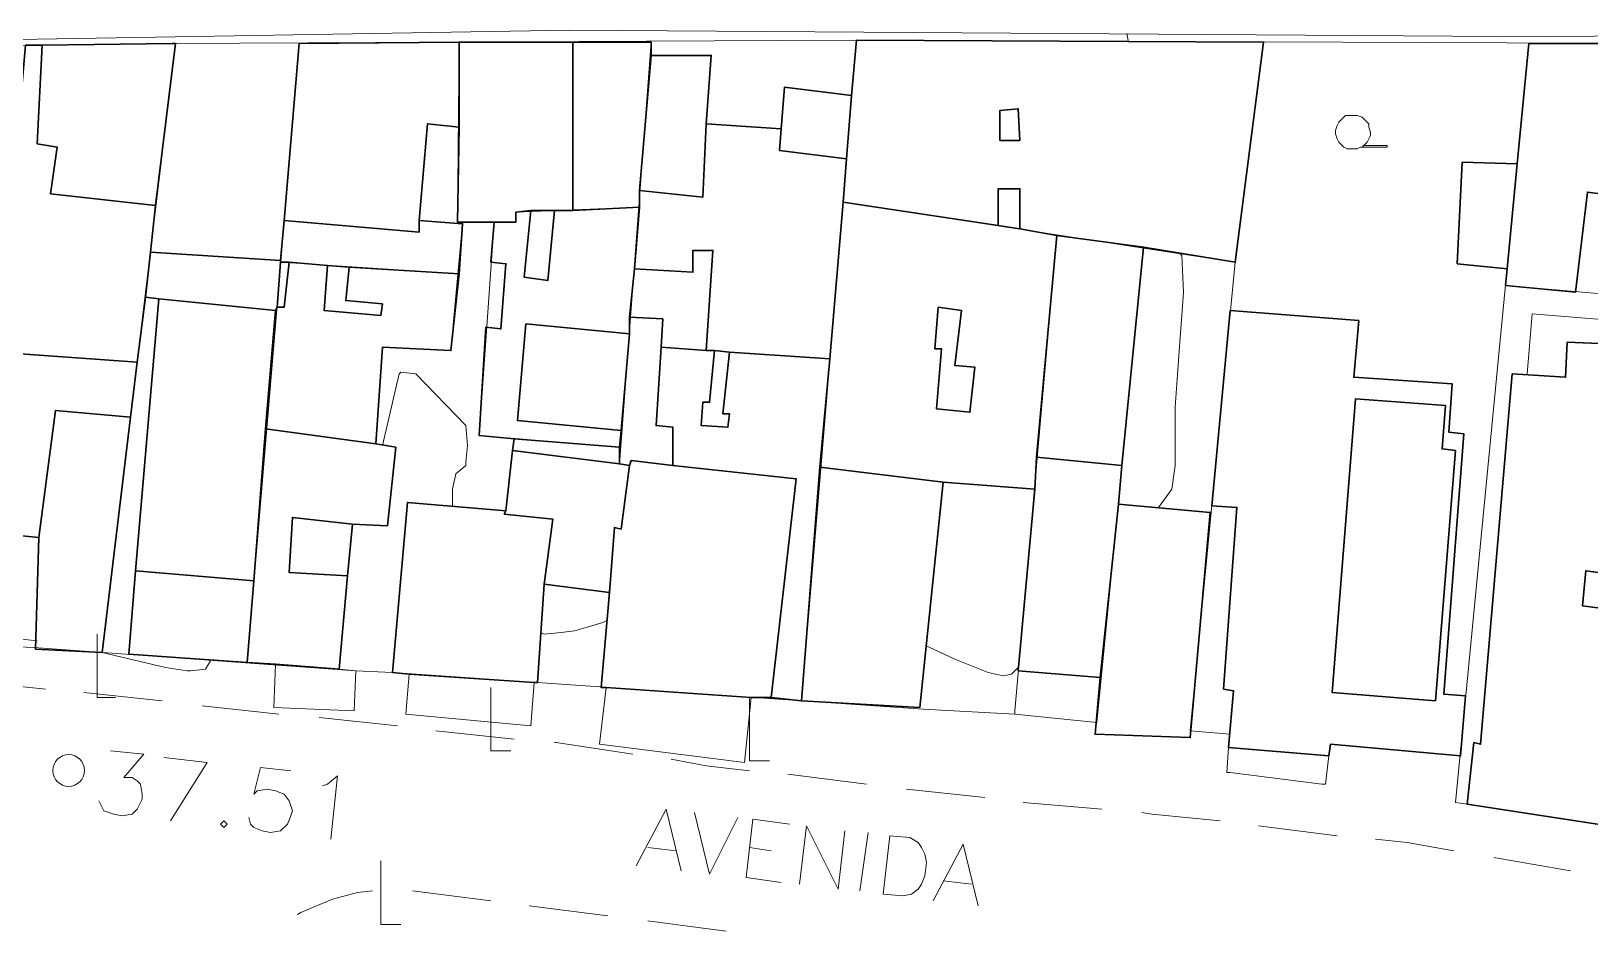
# Model space of a CAD drawing. Extents: x -2391 to 32076, y -11492 to 5852.
# Drawn here: x 4446.4 to 4525.4, y -1439.5 to -1393.8 of the extents above; entities that cross this region are included whole.
import ezdxf

# ---------------------------------------------------------------- set-up
doc = ezdxf.new("R2010")
doc.units = 0
doc.header["$LTSCALE"] = 7
for name, color, linetype in [('ALVE-CT', 3, 'CONTINUOUS'), ('PDF2_A101 - EDIFICACAO', 7, 'CONTINUOUS'), ('PDF2_A102 - EDIFICACAO_FAVELA', 7, 'CONTINUOUS'), ('PDF2_A103 - PROJECAO_1', 7, 'CONTINUOUS'), ('PDF2_A103 - PROJECAO_1_FAVELA', 7, 'CONTINUOUS'), ('PDF2_A104 - PROJECAO_2_FAVELA', 7, 'CONTINUOUS'), ('PDF2_A112 - PRISMA_VENTILACAO', 7, 'CONTINUOUS'), ('PDF2_A120 - MARQUISE', 7, 'CONTINUOUS'), ('PDF2_A124 - MURO', 7, 'CONTINUOUS'), ('PDF2_A142 - PLATAFORMA_BALANCA', 7, 'CONTINUOUS'), ('PDF2_C301 - MEIO_FIO_2D', 7, 'CONTINUOUS'), ('PDF2_C307 - TXT_NOME_LOGRADOURO', 7, 'CONTINUOUS'), ('PDF2_F602 - ARVORE_ISOLADA', 7, 'CONTINUOUS'), ('PDF2_I903 - POSTE', 7, 'CONTINUOUS'), ('PDF2_N1402 - CURVA_INTERMEDIARIA', 7, 'CONTINUOUS'), ('PDF2_N1403 - COTA_DE_APARELHO', 7, 'CONTINUOUS')]:
    doc.layers.add(name, color=color, linetype=linetype)

msp = doc.modelspace()

# ---------------------------------------------------------------- linework, layer by layer
at = {"layer": 'ALVE-CT'}
msp.add_circle((4550.796, -1271.53), 500, dxfattribs=at)
at = {"layer": 'PDF2_A101 - EDIFICACAO', "lineweight": 30}
for points in [[(4502.793, -1404.792), (4498.391, -1404.199), (4496.528, -1403.86), (4496.528, -1401.828), (4495.427, -1401.828), (4495.427, -1403.691), (4487.553, -1402.506), (4487.723, -1400.304), (4487.977, -1397.087), (4488.231, -1394.293), (4508.889, -1394.378), (4507.45, -1405.554)], [(4527.939, -1394.462), (4527.431, -1400.22), (4527.261, -1402.252), (4525.314, -1401.998), (4524.721, -1407.078), (4521.165, -1406.739), (4521.25, -1405.892), (4521.758, -1400.558), (4522.351, -1394.462)], [(4496.528, -1399.373), (4496.443, -1397.764), (4495.512, -1397.849), (4495.512, -1399.373)], [(4521.758, -1400.558), (4521.25, -1405.892), (4518.71, -1405.638), (4518.964, -1400.474)], [(4498.391, -1404.199), (4497.375, -1415.459), (4497.29, -1417.068), (4492.633, -1416.729), (4491.448, -1428.159), (4485.437, -1427.82), (4486.368, -1415.967), (4486.876, -1410.464), (4487.553, -1402.506), (4495.427, -1403.691), (4496.528, -1403.86)], [(4501.523, -1417.83), (4500.592, -1426.635), (4496.443, -1426.296), (4497.29, -1417.068), (4497.375, -1415.459), (4498.391, -1404.199), (4502.793, -1404.792), (4501.692, -1415.883)], [(4492.295, -1413.004), (4493.988, -1413.173), (4494.242, -1410.887), (4493.226, -1410.803), (4493.565, -1408.009), (4492.379, -1407.84), (4492.21, -1409.956), (4492.549, -1409.956)], [(4519.133, -1427.566), (4518.879, -1430.614), (4512.276, -1430.022), (4512.191, -1430.614), (4507.111, -1430.191), (4507.365, -1427.312), (4506.857, -1427.228), (4507.534, -1417.999), (4506.264, -1417.915), (4507.196, -1408.009), (4513.715, -1408.517), (4513.461, -1411.395), (4518.456, -1411.734), (4518.287, -1414.189), (4519.049, -1414.274), (4518.033, -1427.482)], [(4500.592, -1426.635), (4501.523, -1417.83), (4506.18, -1418.253), (4505.164, -1429.683), (4500.338, -1429.514)]]:
    msp.add_lwpolyline(points, close=True, dxfattribs=at)
at = {"layer": 'PDF2_A102 - EDIFICACAO_FAVELA', "lineweight": 30}
for points in [[(4452.163, -1407.332), (4451.74, -1410.633), (4445.814, -1410.21), (4444.713, -1410.125), (4445.729, -1398.611), (4446.068, -1394.547), (4446.914, -1394.547), (4453.518, -1394.462), (4453.687, -1394.462), (4452.671, -1402.675), (4452.417, -1405.046)], [(4468.08, -1394.378), (4468.08, -1398.696), (4466.472, -1398.526), (4466.049, -1403.437), (4468.25, -1403.606), (4468.08, -1406.146), (4462.493, -1405.808), (4461.392, -1405.723), (4459.445, -1405.554), (4459.021, -1405.554), (4459.021, -1405.469), (4459.191, -1403.437), (4459.953, -1394.462)], [(4469.858, -1403.522), (4467.996, -1403.522), (4468.08, -1398.696), (4468.08, -1394.378), (4473.838, -1394.378), (4477.817, -1394.378), (4477.817, -1395.055), (4477.224, -1401.913), (4477.224, -1402.76), (4473.838, -1402.929), (4472.906, -1402.929), (4471.721, -1402.929), (4470.959, -1403.014), (4470.959, -1403.522)], [(4480.611, -1398.526), (4484.421, -1398.78), (4484.59, -1396.664), (4487.977, -1397.087), (4487.723, -1400.304), (4487.553, -1402.506), (4486.876, -1410.464), (4481.796, -1410.125), (4481.034, -1410.041), (4480.611, -1410.041), (4478.325, -1409.871), (4478.41, -1408.432), (4476.716, -1408.348), (4476.97, -1405.892), (4477.224, -1402.76), (4477.224, -1401.913), (4477.817, -1395.055), (4480.865, -1395.055)], [(4476.716, -1408.348), (4476.716, -1409.194), (4476.293, -1414.105), (4476.208, -1414.951), (4470.874, -1414.528), (4469.096, -1414.359), (4469.435, -1408.855), (4470.197, -1408.94), (4470.451, -1405.638), (4469.689, -1405.554), (4469.858, -1403.522), (4470.959, -1403.522), (4470.959, -1403.014), (4471.721, -1402.929), (4472.906, -1402.929), (4473.838, -1402.929), (4477.224, -1402.76), (4476.97, -1405.892)], [(4457.667, -1421.725), (4457.328, -1425.873), (4451.317, -1425.45), (4451.655, -1421.217), (4452.841, -1407.416), (4452.163, -1407.332), (4452.417, -1405.046), (4459.021, -1405.469), (4459.021, -1405.554), (4458.852, -1407.84), (4458.767, -1408.009), (4458.259, -1414.02)], [(4468.08, -1406.146), (4467.657, -1410.041), (4464.186, -1409.871), (4463.847, -1414.782), (4464.863, -1414.951), (4464.44, -1418.931), (4462.662, -1418.846), (4462.408, -1421.471), (4461.985, -1426.212), (4458.767, -1425.958), (4457.328, -1425.873), (4457.667, -1421.725), (4458.259, -1414.02), (4458.767, -1408.009), (4458.852, -1407.84), (4459.021, -1405.554), (4459.445, -1405.554), (4461.392, -1405.723), (4462.493, -1405.808)], [(4481.034, -1410.041), (4480.78, -1412.665), (4480.442, -1412.665), (4480.357, -1413.851), (4481.712, -1413.935), (4481.796, -1413.258), (4481.458, -1413.258), (4481.796, -1410.125), (4486.876, -1410.464), (4486.368, -1415.967), (4485.437, -1427.82), (4483.913, -1427.651), (4482.897, -1427.651), (4475.531, -1427.143), (4475.277, -1427.143), (4475.7, -1422.317), (4475.954, -1419.015), (4476.293, -1419.1), (4476.716, -1415.883), (4476.801, -1415.629), (4478.918, -1415.883), (4478.918, -1413.935), (4478.071, -1413.851), (4478.325, -1409.871), (4480.611, -1410.041)], [(4531.41, -1413.173), (4530.902, -1417.407), (4530.394, -1422.148), (4529.717, -1429.175), (4529.124, -1434.594), (4519.218, -1433.07), (4519.557, -1429.937), (4519.895, -1430.022), (4521.504, -1411.226), (4524.213, -1411.395), (4524.298, -1409.617), (4526.33, -1409.702), (4526.245, -1410.295), (4530.563, -1410.549), (4530.394, -1413.173)], [(4451.402, -1413.427), (4449.962, -1425.365), (4446.576, -1425.196), (4446.745, -1419.523), (4445.052, -1419.354), (4445.814, -1410.21), (4451.74, -1410.633)], [(4476.716, -1415.883), (4476.293, -1419.1), (4475.954, -1419.015), (4475.7, -1422.317), (4472.398, -1421.894), (4472.06, -1426.889), (4471.89, -1426.889), (4465.541, -1426.466), (4464.694, -1426.381), (4465.456, -1417.745), (4470.451, -1418.169), (4470.79, -1415.121), (4470.874, -1414.528), (4476.208, -1414.951), (4476.208, -1415.798)], [(4525.06, -1422.995), (4528.277, -1423.418), (4528.447, -1421.64), (4525.229, -1421.217)]]:
    msp.add_lwpolyline(points, close=True, dxfattribs=at)
at = {"layer": 'PDF2_A103 - PROJECAO_1', "lineweight": 30}
for points in [[(4495.427, -1403.691), (4496.528, -1403.86), (4498.391, -1404.199), (4497.375, -1415.459), (4497.29, -1417.068), (4492.633, -1416.729), (4486.368, -1415.967), (4486.876, -1410.464), (4487.553, -1402.506)], [(4502.793, -1404.792), (4501.692, -1415.883), (4497.375, -1415.459), (4498.391, -1404.199)], [(4492.295, -1413.004), (4493.988, -1413.173), (4494.242, -1410.887), (4493.226, -1410.803), (4493.565, -1408.009), (4492.379, -1407.84), (4492.21, -1409.956), (4492.549, -1409.956)], [(4518.625, -1415.121), (4517.609, -1427.82), (4512.36, -1427.397), (4513.546, -1412.496), (4518.117, -1412.835), (4517.948, -1415.036)]]:
    msp.add_lwpolyline(points, close=True, dxfattribs=at)
at = {"layer": 'PDF2_A103 - PROJECAO_1_FAVELA', "lineweight": 30}
for points in [[(4452.671, -1402.675), (4447.338, -1402.082), (4447.676, -1399.712), (4446.66, -1399.542), (4446.914, -1394.547), (4453.518, -1394.462), (4453.687, -1394.462)], [(4468.08, -1398.696), (4466.472, -1398.526), (4466.049, -1403.437), (4466.049, -1404.03), (4459.191, -1403.437), (4459.953, -1394.462), (4468.08, -1394.378)], [(4473.838, -1402.929), (4472.906, -1402.929), (4471.721, -1402.929), (4470.959, -1403.014), (4470.959, -1403.522), (4469.858, -1403.522), (4467.996, -1403.522), (4468.08, -1398.696), (4468.08, -1394.378), (4473.838, -1394.378)], [(4480.611, -1398.526), (4484.421, -1398.78), (4484.59, -1396.664), (4487.977, -1397.087), (4487.723, -1400.304), (4487.553, -1402.506), (4486.876, -1410.464), (4481.796, -1410.125), (4481.034, -1410.041), (4480.611, -1410.041), (4480.95, -1404.961), (4479.934, -1404.961), (4479.934, -1406.062), (4476.97, -1405.892), (4477.224, -1402.76), (4477.224, -1401.913), (4477.817, -1395.055), (4480.865, -1395.055)], [(4471.721, -1402.929), (4472.906, -1402.929), (4472.568, -1406.485), (4471.382, -1406.316)], [(4461.392, -1405.723), (4461.223, -1408.009), (4464.101, -1408.263), (4464.186, -1407.67), (4462.323, -1407.501), (4462.493, -1405.808), (4468.08, -1406.146), (4467.657, -1410.041), (4464.186, -1409.871), (4463.847, -1414.782), (4464.863, -1414.951), (4464.44, -1418.931), (4462.662, -1418.846), (4462.408, -1421.471), (4461.985, -1426.212), (4458.767, -1425.958), (4457.328, -1425.873), (4457.667, -1421.725), (4458.259, -1414.02), (4458.767, -1408.009), (4458.852, -1407.84), (4459.191, -1407.84), (4459.445, -1405.554)], [(4458.767, -1408.009), (4458.259, -1414.02), (4457.667, -1421.725), (4451.655, -1421.217), (4452.841, -1407.416)], [(4476.716, -1409.194), (4476.293, -1414.105), (4471.044, -1413.597), (4471.467, -1408.686)], [(4451.74, -1410.633), (4451.402, -1413.427), (4447.592, -1413.089), (4446.745, -1419.523), (4445.052, -1419.354), (4445.814, -1410.21)], [(4476.208, -1415.798), (4476.716, -1415.883), (4476.293, -1419.1), (4475.954, -1419.015), (4475.7, -1422.317), (4472.398, -1421.894), (4472.822, -1418.592), (4470.366, -1418.338), (4470.451, -1418.169), (4470.79, -1415.121)], [(4478.918, -1415.883), (4485.183, -1416.56), (4483.913, -1427.651), (4482.897, -1427.651), (4475.531, -1427.143), (4475.277, -1427.143), (4475.7, -1422.317), (4475.954, -1419.015), (4476.293, -1419.1), (4476.716, -1415.883), (4476.801, -1415.629)]]:
    msp.add_lwpolyline(points, close=True, dxfattribs=at)
at = {"layer": 'PDF2_A104 - PROJECAO_2_FAVELA', "lineweight": 30}
for points in [[(4480.611, -1398.526), (4480.442, -1402.252), (4477.224, -1401.913), (4477.817, -1395.055), (4480.865, -1395.055)], [(4487.977, -1397.087), (4487.723, -1400.304), (4484.336, -1399.881), (4484.421, -1398.78), (4484.59, -1396.664)], [(4463.847, -1414.782), (4464.863, -1414.951), (4464.44, -1418.931), (4462.662, -1418.846), (4459.614, -1418.507), (4459.445, -1421.301), (4462.408, -1421.471), (4461.985, -1426.212), (4458.767, -1425.958), (4457.328, -1425.873), (4457.667, -1421.725), (4458.259, -1414.02)]]:
    msp.add_lwpolyline(points, close=True, dxfattribs=at)
at = {"layer": 'PDF2_A112 - PRISMA_VENTILACAO', "lineweight": 30}
for points in [[(4495.512, -1399.373), (4495.512, -1397.849), (4496.443, -1397.764), (4496.528, -1399.373)], [(4495.427, -1403.691), (4495.427, -1401.828), (4496.528, -1401.828), (4496.528, -1403.86)], [(4494.242, -1410.887), (4493.988, -1413.173), (4492.295, -1413.004), (4492.549, -1409.956), (4492.21, -1409.956), (4492.379, -1407.84), (4493.565, -1408.009), (4493.226, -1410.803)], [(4481.796, -1410.125), (4481.458, -1413.258), (4481.796, -1413.258), (4481.712, -1413.935), (4480.357, -1413.851), (4480.442, -1412.665), (4480.78, -1412.665), (4481.034, -1410.041)], [(4525.229, -1421.217), (4528.447, -1421.64), (4528.277, -1423.418), (4525.06, -1422.995)]]:
    msp.add_lwpolyline(points, close=True, dxfattribs=at)
at = {"layer": 'PDF2_A120 - MARQUISE', "lineweight": 9}
for points in [[(4461.985, -1426.212), (4462.831, -1426.296), (4462.747, -1428.328), (4458.683, -1428.159), (4458.767, -1425.958)], [(4471.89, -1426.889), (4471.721, -1429.09), (4465.371, -1428.498), (4465.541, -1426.466)], [(4482.897, -1427.651), (4482.558, -1430.953), (4475.192, -1430.022), (4475.531, -1427.143)], [(4512.191, -1430.614), (4512.022, -1432.054), (4511.852, -1432.054), (4507.196, -1431.461), (4507.026, -1431.461), (4507.111, -1430.191)]]:
    msp.add_lwpolyline(points, close=True, dxfattribs=at)
at = {"layer": 'PDF2_A124 - MURO', "lineweight": 9}
for points in [[(4370.97, -1394.716), (4377.489, -1394.632), (4410.254, -1394.97), (4453.518, -1394.462), (4487.892, -1394.293), (4529.547, -1394.462), (4544.618, -1394.124), (4542.924, -1408.432), (4541.993, -1415.798), (4540.638, -1424.349), (4539.114, -1433.662), (4538.522, -1437.388)], [(4453.687, -1394.462), (4449.962, -1425.365)], [(4459.953, -1394.462), (4457.328, -1425.873)], [(4468.08, -1394.378), (4467.996, -1403.522), (4470.959, -1403.522), (4470.959, -1403.014), (4477.224, -1402.76)], [(4475.277, -1427.143), (4475.954, -1419.015), (4476.293, -1419.1), (4476.716, -1415.883), (4476.208, -1415.798), (4477.817, -1394.378)], [(4485.437, -1427.82), (4488.231, -1394.293)], [(4507.45, -1405.554), (4508.889, -1394.378)], [(4584.071, -1452.204), (4573.488, -1448.648), (4572.811, -1448.479), (4571.202, -1447.886), (4555.539, -1442.298), (4555.37, -1442.213), (4552.491, -1441.452), (4544.025, -1438.996), (4538.522, -1437.388), (4532.765, -1435.694), (4529.124, -1434.594), (4519.218, -1433.07), (4518.625, -1432.985), (4522.351, -1394.462)], [(4461.985, -1426.212), (4462.662, -1418.846), (4464.44, -1418.931), (4464.863, -1414.951), (4463.847, -1414.782), (4464.186, -1409.871), (4467.657, -1410.041), (4468.25, -1403.606), (4466.049, -1403.437), (4466.472, -1398.526), (4468.08, -1398.696)], [(4507.196, -1429.514), (4505.164, -1429.344), (4507.45, -1405.554), (4487.553, -1402.506)], [(4469.858, -1403.522), (4469.096, -1414.359), (4476.208, -1414.951)], [(4496.274, -1428.498), (4496.274, -1428.328), (4498.391, -1404.199)], [(4502.793, -1404.792), (4500.423, -1428.921), (4496.274, -1428.498), (4491.617, -1428.244), (4464.694, -1426.381), (4465.456, -1417.745), (4470.451, -1418.169), (4470.874, -1414.528)], [(4459.021, -1405.554), (4468.08, -1406.146)], [(4521.165, -1406.739), (4531.918, -1407.67)], [(4522.266, -1411.226), (4522.52, -1408.178), (4531.833, -1408.94)], [(4444.544, -1425.027), (4445.814, -1410.21), (4451.74, -1410.633)], [(4464.694, -1426.381), (4462.831, -1426.296), (4446.491, -1425.111), (4444.544, -1425.027), (4444.205, -1425.027), (4442.681, -1424.773), (4441.665, -1424.688), (4441.326, -1424.688), (4430.235, -1423.418), (4425.579, -1422.825), (4418.044, -1421.979), (4393.914, -1418.846), (4382.654, -1417.491), (4377.32, -1416.814), (4372.155, -1416.221), (4370.8, -1415.967)], [(4518.879, -1430.614), (4512.276, -1430.022)]]:
    msp.add_lwpolyline(points, dxfattribs=at)
at = {"layer": 'PDF2_A142 - PLATAFORMA_BALANCA', "lineweight": 9}
msp.add_lwpolyline([(4593.554, -1392.854), (4585.426, -1393.192), (4523.451, -1394.124), (4473.668, -1393.785), (4418.636, -1394.716), (4409.831, -1394.801), (4409.831, -1391.245), (4519.641, -1389.975), (4561.043, -1389.806), (4591.607, -1389.467), (4628.944, -1388.959), (4629.537, -1388.959), (4634.701, -1389.044), (4634.616, -1395.055), (4629.621, -1395.14), (4622.679, -1395.309), (4622.509, -1393.362)], dxfattribs=at)
at = {"layer": 'PDF2_C301 - MEIO_FIO_2D', "lineweight": 9}
for points in [[(4443.104, -1426.804), (4447.084, -1427.228)], [(4449.031, -1427.397), (4453.01, -1427.82)], [(4455.042, -1428.074), (4458.937, -1428.498)], [(4460.969, -1428.667), (4464.948, -1429.09)], [(4466.895, -1429.344), (4470.874, -1429.768)], [(4472.906, -1429.937), (4472.991, -1429.937), (4476.886, -1430.53)], [(4478.833, -1430.784), (4480.611, -1431.122), (4482.812, -1431.376)], [(4484.759, -1431.546), (4488.739, -1432.054)], [(4490.771, -1432.308), (4494.75, -1432.731)], [(4496.697, -1432.985), (4500.677, -1433.324)], [(4502.708, -1433.493), (4503.216, -1433.578), (4506.688, -1433.916)], [(4508.635, -1434.17), (4512.614, -1434.678)], [(4514.562, -1434.848), (4516.17, -1435.017), (4518.541, -1435.44)], [(4520.573, -1435.779), (4524.467, -1436.456)], [(4459.868, -1438.658), (4460.037, -1438.573), (4461.646, -1437.896), (4462.916, -1437.557), (4463.678, -1437.472)], [(4465.71, -1437.472), (4469.689, -1437.98)], [(4471.636, -1438.234), (4475.616, -1438.742)], [(4477.648, -1438.996), (4479.68, -1439.25), (4481.627, -1439.504)]]:
    msp.add_lwpolyline(points, dxfattribs=at)
at = {"layer": 'PDF2_C307 - TXT_NOME_LOGRADOURO', "lineweight": 9}
for points in [[(4477.055, -1436.202), (4478.579, -1433.324), (4479.341, -1436.456)], [(4480.018, -1433.493), (4480.78, -1436.626), (4482.22, -1433.747)], [(4484.421, -1437.049), (4482.643, -1436.795), (4482.982, -1433.832), (4484.844, -1434.086)], [(4485.352, -1437.134), (4485.691, -1434.17), (4487.299, -1437.388), (4487.638, -1434.424)], [(4488.823, -1434.509), (4488.4, -1437.472)], [(4492.125, -1437.98), (4493.649, -1435.102), (4494.411, -1438.234)], [(4477.648, -1435.271), (4479.087, -1435.44)], [(4482.812, -1435.271), (4483.913, -1435.44)], [(4492.633, -1436.964), (4494.073, -1437.134)]]:
    msp.add_lwpolyline(points, dxfattribs=at)
msp.add_lwpolyline([(4489.585, -1437.642), (4489.924, -1434.678), (4490.94, -1434.763), (4491.363, -1435.017), (4491.533, -1435.271), (4491.702, -1435.61), (4491.787, -1436.033), (4491.702, -1436.71), (4491.533, -1437.134), (4491.363, -1437.388), (4491.025, -1437.642), (4490.601, -1437.726)], close=True, dxfattribs=at)
at = {"layer": 'PDF2_F602 - ARVORE_ISOLADA', "lineweight": 9}
msp.add_lwpolyline([(4513.969, -1399.627), (4513.884, -1399.712), (4513.8, -1399.712), (4513.63, -1399.796), (4513.461, -1399.796), (4513.292, -1399.796), (4513.122, -1399.796), (4512.953, -1399.712), (4512.784, -1399.542), (4512.699, -1399.458), (4512.614, -1399.288), (4512.53, -1399.034), (4512.53, -1398.865), (4512.614, -1398.611), (4512.699, -1398.442), (4512.868, -1398.272), (4513.038, -1398.103), (4513.292, -1398.103), (4513.63, -1398.103), (4513.884, -1398.188), (4514.054, -1398.357), (4514.223, -1398.526), (4514.223, -1398.696), (4514.308, -1398.95), (4514.308, -1399.119), (4514.223, -1399.288), (4514.138, -1399.458), (4513.969, -1399.627), (4513.884, -1399.712), (4515.154, -1399.712), (4515.154, -1399.627)], close=True, dxfattribs=at)
at = {"layer": 'PDF2_I903 - POSTE', "lineweight": 9}
for points in [[(4450.64, -1427.651), (4449.708, -1427.651), (4449.708, -1424.434)], [(4470.705, -1430.36), (4469.689, -1430.36), (4469.689, -1427.143)], [(4483.828, -1430.868), (4482.812, -1430.868), (4482.812, -1427.651)], [(4465.117, -1439.166), (4464.101, -1439.166), (4464.101, -1435.948)]]:
    msp.add_lwpolyline(points, dxfattribs=at)
at = {"layer": 'PDF2_N1402 - CURVA_INTERMEDIARIA', "lineweight": 9}
for points in [[(4502.031, -1394.378), (4501.946, -1393.954)], [(4503.555, -1417.999), (4504.232, -1417.068), (4504.402, -1415.883), (4504.402, -1415.29), (4504.402, -1412.919), (4504.656, -1409.363), (4504.74, -1408.263), (4504.825, -1407.078), (4504.74, -1405.215), (4504.656, -1405.13)], [(4464.186, -1414.867), (4465.033, -1411.226), (4465.117, -1411.141), (4465.879, -1411.226), (4468.419, -1413.851), (4468.504, -1414.867), (4468.419, -1415.713), (4468.419, -1415.883), (4467.911, -1416.306), (4467.742, -1417.068), (4467.742, -1417.915)], [(4472.229, -1424.349), (4472.398, -1424.434), (4473.245, -1424.349), (4473.922, -1424.265), (4474.515, -1424.095), (4475.362, -1423.841), (4475.531, -1423.757)], [(4441.326, -1424.519), (4442.173, -1424.434), (4443.528, -1424.434), (4446.66, -1424.773)], [(4449.962, -1425.365), (4453.179, -1426.127), (4454.28, -1426.296), (4454.449, -1426.296), (4455.211, -1426.212), (4455.465, -1425.788)], [(4491.787, -1425.027), (4491.956, -1425.111), (4493.226, -1425.704), (4494.919, -1426.381), (4495.681, -1426.55), (4496.105, -1426.466), (4496.443, -1426.127)]]:
    msp.add_lwpolyline(points, dxfattribs=at)
at = {"layer": 'PDF2_N1403 - COTA_DE_APARELHO', "lineweight": 9}
for points in [[(4450.386, -1430.36), (4452.079, -1430.53), (4451.063, -1431.715), (4451.486, -1431.715), (4451.74, -1431.884), (4451.909, -1432.054), (4451.994, -1432.562), (4451.994, -1432.816), (4451.74, -1433.324), (4451.486, -1433.578), (4450.978, -1433.662), (4450.555, -1433.578), (4450.047, -1433.408), (4449.962, -1433.239), (4449.793, -1432.9)], [(4453.433, -1433.916), (4455.296, -1430.953), (4453.095, -1430.699)], [(4459.529, -1431.376), (4458.005, -1431.207), (4457.667, -1432.562), (4457.836, -1432.392), (4458.344, -1432.308), (4458.767, -1432.392), (4459.191, -1432.562), (4459.445, -1432.9), (4459.614, -1433.408), (4459.529, -1433.662), (4459.36, -1434.086), (4459.021, -1434.424), (4458.513, -1434.509), (4458.09, -1434.424), (4457.667, -1434.255), (4457.497, -1434.086), (4457.413, -1433.747)], [(4461.138, -1432.138), (4461.392, -1432.054), (4461.9, -1431.63), (4461.561, -1434.848)]]:
    msp.add_lwpolyline(points, dxfattribs=at)
msp.add_lwpolyline([(4456.143, -1433.916), (4455.973, -1434.086), (4456.143, -1434.255), (4456.312, -1434.086)], close=True, dxfattribs=at)
msp.add_circle((4448.266, -1431.357), 0.804, dxfattribs=at)

doc.saveas('drawing.dxf')
